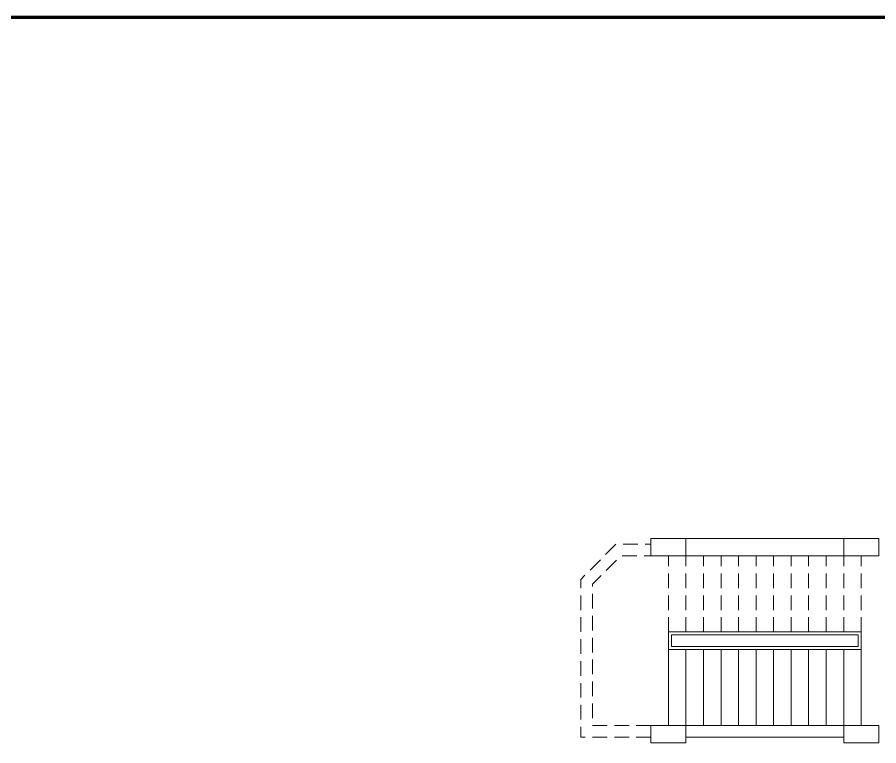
# Model space of a CAD drawing. Header units: millimetres. Extents: x 3379916 to 3461107, y 1810459 to 1930088.
# Drawn here: x 3433361 to 3448107, y 1913559 to 1926035 of the extents above; entities that cross this region are included whole.
import ezdxf

# ---------------------------------------------------------------- set-up
doc = ezdxf.new("R2010")
doc.units = ezdxf.units.MM
doc.linetypes.add('IMPORT-HIDDEN', pattern=[375, 250, -125])
for name, color, linetype, lineweight in [('AY', 1, 'Continuous', 9), ('COL', 2, 'Continuous', 9), ('GR', 6, 'Continuous', 9), ('PA', 7, 'Continuous', 9), ('planos entrada_dwg', 8, 'Continuous', 9), ('TA', 3, 'Continuous', 9), ('ZONAS', 20, 'Continuous', 50)]:
    doc.layers.add(name, color=color, linetype=linetype, lineweight=lineweight)

# ---------------------------------------------------------------- blocks, each defined once
blk = doc.blocks.new('planos entrada_dwg-171017-Nivel 1')
at = {"layer": 'AY', "linetype": 'IMPORT-HIDDEN', "flags": 128}
for points in [[(3444206.941094158, 1913708.772534749), (3443006.941093903, 1913708.772534749), (3443006.941093903, 1916408.772535293), (3443606.941093903, 1917008.772535294), (3444206.941093903, 1917008.772535294)], [(3444206.941094158, 1913908.772534749), (3443206.941093903, 1913908.772534749), (3443206.941093903, 1916325.929822819), (3443689.783806378, 1916808.772535294), (3444206.941093903, 1916808.772535294)]]:
    blk.add_lwpolyline(points, dxfattribs=at)
at = {"layer": 'COL', "color": 15, "flags": 128}
for points in [[(3444206.941094158, 1917108.772534749), (3444206.941094158, 1916808.772534743), (3444806.941094163, 1916808.772534743), (3444806.941094163, 1917108.772534749)], [(3447506.941094158, 1917108.772534749), (3447506.941094158, 1916808.772534743), (3448106.941094164, 1916808.772534743), (3448106.941094164, 1917108.772534749)], [(3444206.941094158, 1913908.772534749), (3444206.941094158, 1913608.772534743), (3444806.941094163, 1913608.772534743), (3444806.941094163, 1913908.772534749)], [(3447506.941094158, 1913908.772534749), (3447506.941094158, 1913608.772534743), (3448106.941094164, 1913608.772534743), (3448106.941094164, 1913908.772534749)]]:
    blk.add_lwpolyline(points, close=True, dxfattribs=at)
at = {"layer": 'GR', "color": 15, "linetype": 'IMPORT-HIDDEN'}
for p, q in [((3444506.941093903, 1915508.772535294), (3444506.941093903, 1916808.772535294)), ((3444806.941093903, 1915508.772535294), (3444806.941093903, 1916808.772535294)), ((3445106.941093903, 1915508.772535294), (3445106.941093903, 1916808.772535294)), ((3445406.941093903, 1915508.772535294), (3445406.941093903, 1916808.772535294)), ((3445706.941093903, 1915508.772535294), (3445706.941093903, 1916808.772535294)), ((3446006.941093903, 1915508.772535294), (3446006.941093903, 1916808.772535294)), ((3446306.941093903, 1915508.772535294), (3446306.941093903, 1916808.772535294)), ((3446606.941093902, 1915508.772535294), (3446606.941093902, 1916808.772535294)), ((3446906.941093903, 1915508.772535294), (3446906.941093903, 1916808.772535294)), ((3447206.941093903, 1915508.772535294), (3447206.941093903, 1916808.772535294)), ((3447506.941093903, 1915508.772535294), (3447506.941093903, 1916808.772535294)), ((3447806.941093903, 1915508.772535294), (3447806.941093903, 1916808.772535294))]:
    blk.add_line(p, q, dxfattribs=at)
at = {"layer": 'GR', "color": 15}
for p, q in [((3444506.941093903, 1913908.772535293), (3444506.941093903, 1915208.772535294)), ((3444806.941093903, 1913908.772535293), (3444806.941093903, 1915208.772535294)), ((3445106.941093903, 1913908.772535293), (3445106.941093903, 1915208.772535294)), ((3445406.941093903, 1913908.772535293), (3445406.941093903, 1915208.772535294)), ((3445706.941093903, 1913908.772535293), (3445706.941093903, 1915208.772535294)), ((3446006.941093903, 1913908.772535293), (3446006.941093903, 1915208.772535294)), ((3446306.941093903, 1913908.772535293), (3446306.941093903, 1915208.772535294)), ((3446606.941093902, 1913908.772535293), (3446606.941093902, 1915208.772535294)), ((3446906.941093903, 1913908.772535293), (3446906.941093903, 1915208.772535294)), ((3447206.941093903, 1913908.772535293), (3447206.941093903, 1915208.772535294)), ((3447506.941093903, 1913908.772535293), (3447506.941093903, 1915208.772535294)), ((3447806.941093903, 1913908.772535293), (3447806.941093903, 1915208.772535294))]:
    blk.add_line(p, q, dxfattribs=at)
at = {"layer": 'PA'}
for p, q in [((3447506.941094158, 1917108.772535293), (3444806.941094163, 1917108.772535293)), ((3447506.941094158, 1916808.772535294), (3444806.941094163, 1916808.772535294)), ((3447506.941094158, 1913908.772534743), (3444806.941094163, 1913908.772534743)), ((3447506.941094158, 1913708.772534743), (3444806.941094163, 1913708.772534743))]:
    blk.add_line(p, q, dxfattribs=at)
at = {"layer": 'TA', "flags": 128}
for points in [[(3444506.941093903, 1915208.772535294), (3447806.941093903, 1915208.772535294), (3447806.941093903, 1915508.772535294), (3444506.941093903, 1915508.772535294)], [(3444556.941093903, 1915258.772535294), (3444556.941093903, 1915458.772535294), (3447756.941093903, 1915458.772535294), (3447756.941093903, 1915258.772535294)]]:
    blk.add_lwpolyline(points, close=True, dxfattribs=at)
at = {"layer": 'ZONAS', "color": 8, "lineweight": 140, "flags": 128}
blk.add_lwpolyline([(3459674.760050084, 1883750.357552411), (3379916.075692295, 1883750.357552411), (3379916.075692295, 1926034.668572649), (3459674.760050084, 1926034.668572649)], close=True, dxfattribs=at)

msp = doc.modelspace()

# ---------------------------------------------------------------- block references
at = {"layer": 'planos entrada_dwg', "color": 7}
msp.add_blockref('planos entrada_dwg-171017-Nivel 1', (0, 0), dxfattribs=at)

doc.saveas('drawing.dxf')
